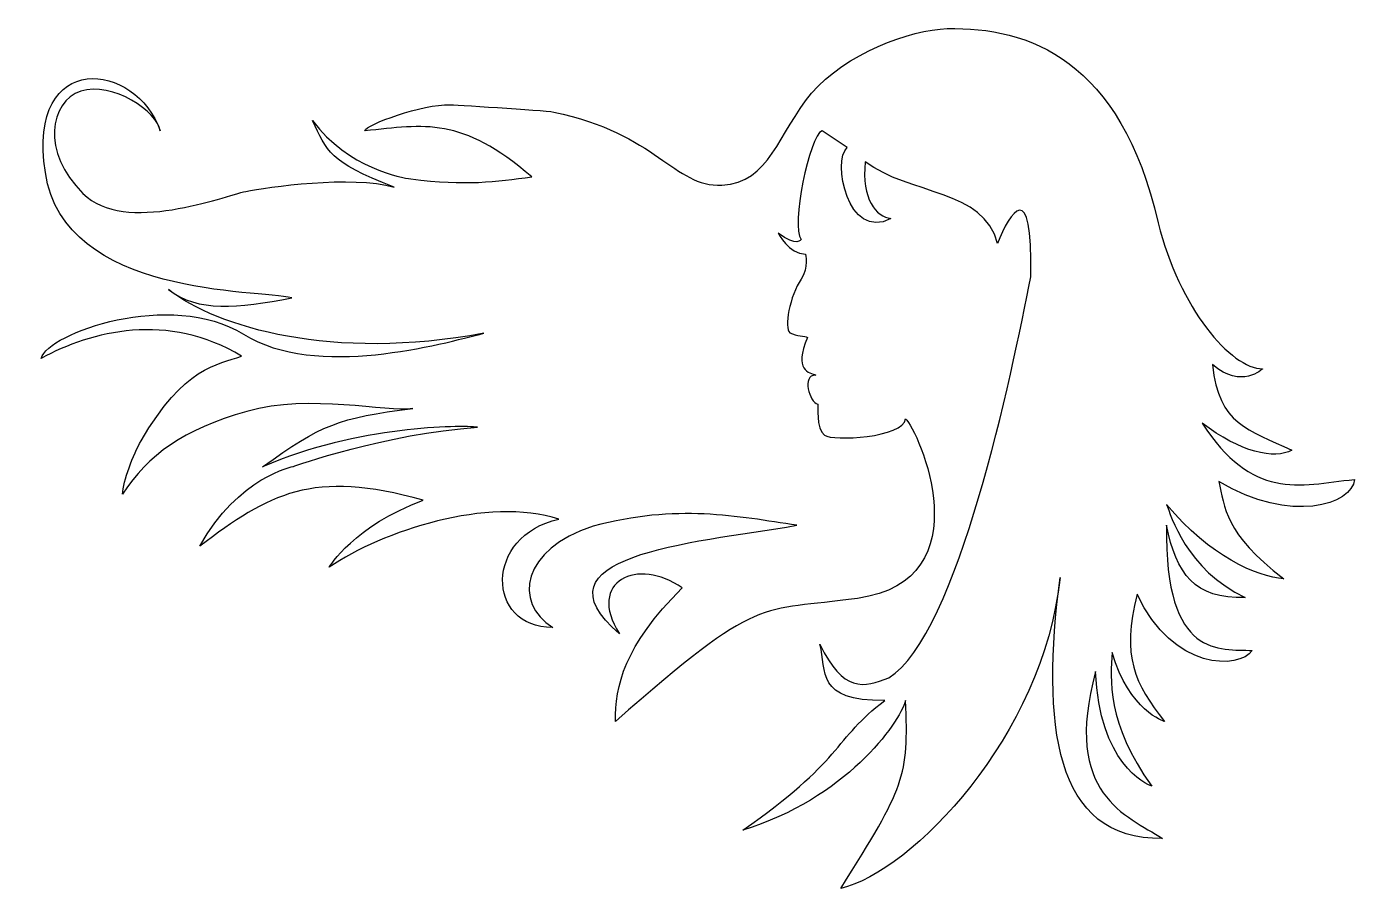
# Model space of a CAD drawing. Header units: centimetres. Extents: x -9 to 8.9, y -5.8 to 5.8.
import ezdxf

# ---------------------------------------------------------------- set-up
doc = ezdxf.new("R2010")
doc.units = ezdxf.units.CM
doc.header["$MEASUREMENT"] = 0
doc.layers.add('Camada 1', color=7, linetype='Continuous')

msp = doc.modelspace()

# ---------------------------------------------------------------- linework, layer by layer
at = {"layer": 'Camada 1'}
msp.add_open_spline([(3.36297, 5.79665), (2.86444, 5.78387), (1.98404, 5.45894), (1.53375, 4.92424), (1.53375, 4.92424), (1.08346, 4.38954), (0.97093, 3.71417), (0.32365, 3.68599), (0.32365, 3.68599), (-0.32363, 3.65781), (-0.54932, 4.38386), (-1.94264, 4.67135), (-1.94264, 4.67135), (-2.08496, 4.70072), (-3.34702, 4.77089), (-3.34702, 4.77089), (-3.34702, 4.77089), (-3.68981, 4.78192), (-4.48864, 4.5021), (-4.48864, 4.41767), (-4.48864, 4.41767), (-3.67253, 4.50207), (-3.19414, 4.61463), (-2.2373, 3.79854), (-2.2373, 3.79854), (-2.72776, 3.73144), (-3.11482, 3.67614), (-3.86954, 3.77041), (-3.86954, 3.77041), (-3.98466, 3.78478), (-4.7138, 3.91114), (-5.19222, 4.55839), (-5.19222, 4.55839), (-4.99452, 4.14056), (-4.98346, 4.00787), (-4.09468, 3.65783), (-4.09468, 3.65783), (-4.65753, 3.82671), (-5.81135, 3.65783), (-6.09279, 3.60155), (-6.09279, 3.60155), (-6.37423, 3.54527), (-7.72506, 3.01058), (-8.28788, 3.57342), (-8.28788, 3.57342), (-8.8507, 4.13626), (-8.73815, 4.81167), (-8.31601, 4.95238), (-8.31601, 4.95238), (-7.89387, 5.09309), (-7.27477, 4.67097), (-7.24662, 4.41768), (-7.24662, 4.41768), (-7.55618, 5.34637), (-9.04769, 5.54338), (-8.79443, 3.85486), (-8.79443, 3.85486), (-8.54114, 2.16632), (-5.92394, 2.27887), (-5.47367, 2.16632), (-5.47367, 2.16632), (-6.20538, 2.02561), (-6.74005, 1.96934), (-7.13404, 2.2789), (-7.13404, 2.2789), (-6.47634, 1.76312), (-4.92818, 1.30973), (-2.88459, 1.68793), (-2.88459, 1.68793), (-3.44741, 1.54722), (-5.13887, 1.06521), (-6.12246, 1.67465), (-6.12246, 1.67465), (-7.10876, 2.28576), (-8.76622, 1.68791), (-8.85064, 1.35022), (-8.85064, 1.35022), (-8.17524, 1.71606), (-7.13976, 1.98424), (-6.14901, 1.37835), (-6.14901, 1.37835), (-6.47627, 1.26548), (-6.92644, 1.23577), (-7.50468, 0.23707), (-7.50468, 0.23707), (-7.60419, 0.06014), (-7.7531, -0.31022), (-7.7531, -0.47902), (-7.7531, -0.47902), (-7.40515, 0.04906), (-6.9407, 0.39188), (-6.07818, 0.63514), (-6.07818, 0.63514), (-5.22072, 0.877), (-4.19046, 0.61657), (-3.84137, 0.6748), (-3.84137, 0.6748), (-4.85073, 0.54669), (-5.07187, 0.45821), (-5.86758, -0.11316), (-5.86758, -0.11316), (-4.5743, 0.44715), (-3.19412, 0.44969), (-2.96896, 0.42151), (-2.96896, 0.42151), (-4.20721, 0.33708), (-5.44787, -0.10578), (-5.44787, -0.10578), (-5.44787, -0.10578), (-5.44787, -0.10578), (-6.19979, -0.24955), (-6.71184, -1.18255), (-6.71184, -1.18255), (-5.78315, -0.47902), (-5.19353, -0.13895), (-3.70064, -0.56348), (-3.70064, -0.56348), (-4.62933, -0.90119), (-4.96702, -1.46399), (-4.96702, -1.46399), (-4.96702, -1.46399), (-4.25373, -0.97938), (-2.82823, -0.5072), (-1.87139, -0.81674), (-1.87139, -0.81674), (-2.88451, -1.0419), (-2.85638, -2.28012), (-1.95582, -2.28012), (-1.95582, -2.28012), (-2.49052, -1.94241), (-2.37381, -1.22261), (-1.41176, -0.91296), (-1.41176, -0.91296), (-0.28157, -0.6102), (0.53446, -0.7803), (1.33678, -0.90119), (1.33678, -0.90119), (-0.16232, -1.14522), (-2.26539, -1.32328), (-1.05529, -2.36457), (-1.05529, -2.36457), (-1.51143, -1.65393), (-0.80372, -1.32216), (-0.21103, -1.74544), (-0.21103, -1.74544), (-0.99901, -2.53345), (-1.11157, -3.06809), (-1.11157, -3.54651), (-1.11157, -3.54651), (0.86606, -1.80873), (0.81079, -2.07416), (2.15289, -1.88614), (2.15289, -1.88614), (3.87295, -1.64518), (2.96902, 0.39335), (2.80017, 0.53406), (2.80017, 0.53406), (2.77204, 0.2808), (1.81902, 0.23003), (1.70646, 0.31448), (1.70646, 0.31448), (1.5939, 0.39893), (1.61819, 0.73109), (1.61819, 0.73109), (1.61819, 0.73109), (1.50564, 0.75922), (1.39303, 1.12505), (1.59006, 1.12505), (1.59006, 1.12505), (1.50566, 1.1532), (1.28624, 1.18807), (1.47751, 1.63162), (1.47751, 1.63162), (1.44938, 1.65975), (1.32649, 1.64046), (1.24206, 1.69673), (1.24206, 1.69673), (1.1576, 1.75301), (1.24103, 2.19669), (1.39306, 2.41957), (1.39306, 2.41957), (1.49945, 2.57557), (1.44939, 2.75728), (1.44939, 2.75728), (1.44939, 2.75728), (1.22423, 2.75728), (1.08352, 3.03869), (1.08352, 3.03869), (1.08352, 3.03869), (1.33678, 2.84171), (1.39306, 2.95429), (1.39306, 2.95429), (1.39306, 2.95429), (1.25238, 3.12315), (1.50561, 4.3614), (1.6745, 4.41767), (1.6745, 4.41767), (1.6745, 4.41767), (2.01221, 4.19254), (2.01221, 4.19254), (2.01221, 4.19254), (1.81525, 4.02368), (2.01221, 2.92616), (2.60318, 3.23573), (2.60318, 3.23573), (2.40622, 3.26386), (2.2008, 3.49576), (2.25708, 4.00231), (2.25708, 4.00231), (2.84808, 3.55202), (3.86956, 3.6297), (4.03844, 2.89802), (4.03844, 2.89802), (4.2073, 3.32016), (4.51686, 3.82671), (4.48873, 2.44773), (4.48873, 2.44773), (4.23544, 1.15323), (3.50371, -2.39266), (2.57505, -2.95551), (2.57505, -2.95551), (2.23734, -3.09622), (1.95595, -3.15255), (1.64636, -2.50524), (1.64636, -2.50524), (1.73965, -2.87023), (1.58484, -3.26835), (2.51877, -3.26504), (2.51877, -3.26504), (1.84339, -3.77161), (1.93872, -4.09776), (0.60514, -5.00989), (0.60514, -5.00989), (1.98293, -4.59534), (2.71577, -3.57463), (2.8002, -3.26504), (2.8002, -3.26504), (2.84539, -4.29681), (2.79009, -4.41841), (1.92779, -5.79787), (1.92779, -5.79787), (2.8846, -5.57271), (4.65755, -3.74343), (4.88271, -1.6047), (4.88271, -1.6047), (4.62942, -3.57466), (4.79831, -5.15059), (6.26167, -5.12247), (6.26167, -5.12247), (5.78325, -4.81288), (4.91325, -4.54002), (5.36113, -2.87113), (5.36113, -2.87113), (5.41085, -4.10877), (6.03648, -4.39079), (6.12096, -4.41889), (6.12096, -4.41889), (5.51035, -3.57802), (5.55806, -2.95551), (5.58624, -2.61782), (5.58624, -2.61782), (5.80894, -3.40109), (6.28982, -3.54651), (6.28982, -3.54651), (6.28982, -3.54651), (5.89744, -3.03621), (5.6989, -2.6741), (5.92401, -1.82987), (5.92401, -1.82987), (6.40238, -2.87114), (7.30297, -2.84299), (7.4718, -2.58973), (7.4718, -2.58973), (7.04966, -2.56158), (6.28983, -2.73038), (6.31798, -0.90121), (6.31798, -0.90121), (6.45038, -1.55441), (6.69361, -1.89723), (7.3792, -1.87506), (7.3792, -1.87506), (6.58304, -1.49911), (6.37426, -0.76045), (6.31798, -0.6198), (6.31798, -0.6198), (6.90382, -1.32219), (7.53321, -1.59262), (7.89905, -1.62077), (7.89905, -1.62077), (7.09181, -1.0126), (7.10593, -0.6479), (7.02153, -0.31021), (7.02153, -0.31021), (7.99856, -0.89094), (8.82255, -0.6198), (8.85075, -0.28208), (8.85075, -0.28208), (8.09095, -0.36646), (7.47187, -0.56352), (6.79642, 0.47775), (6.79642, 0.47775), (7.31294, 0.0822), (7.77739, -0.01731), (8.00652, 0.11191), (8.00652, 0.11191), (7.41552, 0.39332), (7.0215, 0.4496), (6.9371, 1.26571), (6.9371, 1.26571), (7.33106, 0.928), (7.61248, 1.20943), (7.61248, 1.20943), (7.61248, 1.20943), (7.19036, 1.20943), (6.48684, 2.02554), (6.2054, 3.17936), (6.2054, 3.17936), (5.69877, 5.37453), (4.46054, 5.8248), (3.36297, 5.79665)], degree=3, knots=[0, 0, 0, 0, 0.01234568, 0.01234568, 0.01234568, 0.01234568, 0.02469136, 0.02469136, 0.02469136, 0.02469136, 0.03703704, 0.03703704, 0.03703704, 0.03703704, 0.04938272, 0.04938272, 0.04938272, 0.04938272, 0.0617284, 0.0617284, 0.0617284, 0.0617284, 0.07407407, 0.07407407, 0.07407407, 0.07407407, 0.08641975, 0.08641975, 0.08641975, 0.08641975, 0.09876543, 0.09876543, 0.09876543, 0.09876543, 0.11111111, 0.11111111, 0.11111111, 0.11111111, 0.12345679, 0.12345679, 0.12345679, 0.12345679, 0.13580247, 0.13580247, 0.13580247, 0.13580247, 0.14814815, 0.14814815, 0.14814815, 0.14814815, 0.16049383, 0.16049383, 0.16049383, 0.16049383, 0.17283951, 0.17283951, 0.17283951, 0.17283951, 0.18518519, 0.18518519, 0.18518519, 0.18518519, 0.19753086, 0.19753086, 0.19753086, 0.19753086, 0.20987654, 0.20987654, 0.20987654, 0.20987654, 0.22222222, 0.22222222, 0.22222222, 0.22222222, 0.2345679, 0.2345679, 0.2345679, 0.2345679, 0.24691358, 0.24691358, 0.24691358, 0.24691358, 0.25925926, 0.25925926, 0.25925926, 0.25925926, 0.27160494, 0.27160494, 0.27160494, 0.27160494, 0.28395062, 0.28395062, 0.28395062, 0.28395062, 0.2962963, 0.2962963, 0.2962963, 0.2962963, 0.30864198, 0.30864198, 0.30864198, 0.30864198, 0.32098765, 0.32098765, 0.32098765, 0.32098765, 0.33333333, 0.33333333, 0.33333333, 0.33333333, 0.34567901, 0.34567901, 0.34567901, 0.34567901, 0.35802469, 0.35802469, 0.35802469, 0.35802469, 0.37037037, 0.37037037, 0.37037037, 0.37037037, 0.38271605, 0.38271605, 0.38271605, 0.38271605, 0.39506173, 0.39506173, 0.39506173, 0.39506173, 0.40740741, 0.40740741, 0.40740741, 0.40740741, 0.41975309, 0.41975309, 0.41975309, 0.41975309, 0.43209877, 0.43209877, 0.43209877, 0.43209877, 0.44444444, 0.44444444, 0.44444444, 0.44444444, 0.45679012, 0.45679012, 0.45679012, 0.45679012, 0.4691358, 0.4691358, 0.4691358, 0.4691358, 0.48148148, 0.48148148, 0.48148148, 0.48148148, 0.49382716, 0.49382716, 0.49382716, 0.49382716, 0.50617284, 0.50617284, 0.50617284, 0.50617284, 0.51851852, 0.51851852, 0.51851852, 0.51851852, 0.5308642, 0.5308642, 0.5308642, 0.5308642, 0.54320988, 0.54320988, 0.54320988, 0.54320988, 0.55555556, 0.55555556, 0.55555556, 0.55555556, 0.56790123, 0.56790123, 0.56790123, 0.56790123, 0.58024691, 0.58024691, 0.58024691, 0.58024691, 0.59259259, 0.59259259, 0.59259259, 0.59259259, 0.60493827, 0.60493827, 0.60493827, 0.60493827, 0.61728395, 0.61728395, 0.61728395, 0.61728395, 0.62962963, 0.62962963, 0.62962963, 0.62962963, 0.64197531, 0.64197531, 0.64197531, 0.64197531, 0.65432099, 0.65432099, 0.65432099, 0.65432099, 0.66666667, 0.66666667, 0.66666667, 0.66666667, 0.67901235, 0.67901235, 0.67901235, 0.67901235, 0.69135802, 0.69135802, 0.69135802, 0.69135802, 0.7037037, 0.7037037, 0.7037037, 0.7037037, 0.71604938, 0.71604938, 0.71604938, 0.71604938, 0.72839506, 0.72839506, 0.72839506, 0.72839506, 0.74074074, 0.74074074, 0.74074074, 0.74074074, 0.75308642, 0.75308642, 0.75308642, 0.75308642, 0.7654321, 0.7654321, 0.7654321, 0.7654321, 0.77777778, 0.77777778, 0.77777778, 0.77777778, 0.79012346, 0.79012346, 0.79012346, 0.79012346, 0.80246914, 0.80246914, 0.80246914, 0.80246914, 0.81481481, 0.81481481, 0.81481481, 0.81481481, 0.82716049, 0.82716049, 0.82716049, 0.82716049, 0.83950617, 0.83950617, 0.83950617, 0.83950617, 0.85185185, 0.85185185, 0.85185185, 0.85185185, 0.86419753, 0.86419753, 0.86419753, 0.86419753, 0.87654321, 0.87654321, 0.87654321, 0.87654321, 0.88888889, 0.88888889, 0.88888889, 0.88888889, 0.90123457, 0.90123457, 0.90123457, 0.90123457, 0.91358025, 0.91358025, 0.91358025, 0.91358025, 0.92592593, 0.92592593, 0.92592593, 0.92592593, 0.9382716, 0.9382716, 0.9382716, 0.9382716, 0.95061728, 0.95061728, 0.95061728, 0.95061728, 0.96296296, 0.96296296, 0.96296296, 0.96296296, 0.97530864, 0.97530864, 0.97530864, 0.97530864, 1, 1, 1, 1], dxfattribs=at)

doc.saveas('drawing.dxf')
